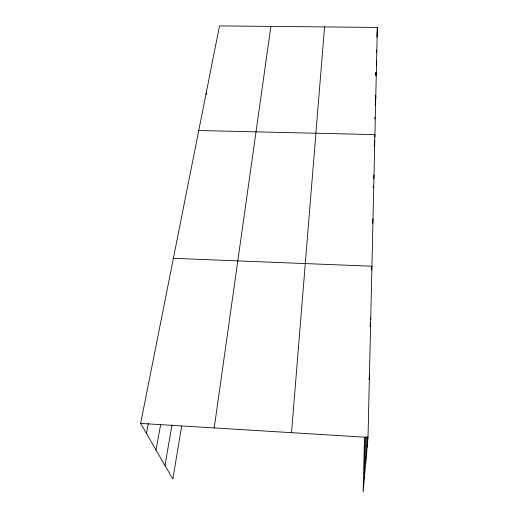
<?xml version="1.0" encoding="UTF-8"?>
<svg xmlns="http://www.w3.org/2000/svg" width="518" height="518" viewBox="0 0 518 518"><rect width="100%" height="100%" fill="white"/><g stroke="black" fill="none" stroke-linecap="round" stroke-linejoin="round"><path stroke-width="0.78" d="M364.51 437.412L363.118 492.1L368.02 437.367L377.363 27.435L219.509 25.9L140.637 423.42L172.844 479.105L181.65 426.191M365.669 463.571L366.317 436.952M367.132 447.215L367.379 436.752M374.779 119.069L374.818 117.482M375.285 97.449L375.336 95.034M375.809 74.922L375.861 72.514M376.333 52.428L376.385 50.019M364.316 478.755L365.345 437.244M376.851 37.128L377.363 27.435M375.79 75.725L375.958 72.526M376.346 65.333L376.605 60.535M375.272 105.614L375.796 96.16M374.255 146.18L374.566 140.779M374.786 136.927L374.915 134.615L198.75 130.523M373.238 187.639L373.336 186.053M373.763 178.93L373.996 174.967M372.714 223.271L372.999 218.693M371.659 270.066L371.918 266.22L173.394 258.327M370.13 326.489L370.409 322.669M370.629 319.606L370.733 318.078M369.062 379.668L369.444 374.877M291.517 432.672L324.566 26.917M214.219 427.933L270.901 26.399M164.957 465.475L172.002 424.993M156.015 450.012L160.632 424.766M146.413 433.398L148.375 423.187M140.637 423.42L368.02 437.367M206.183 93.046L206.488 94.593"/></g></svg>
